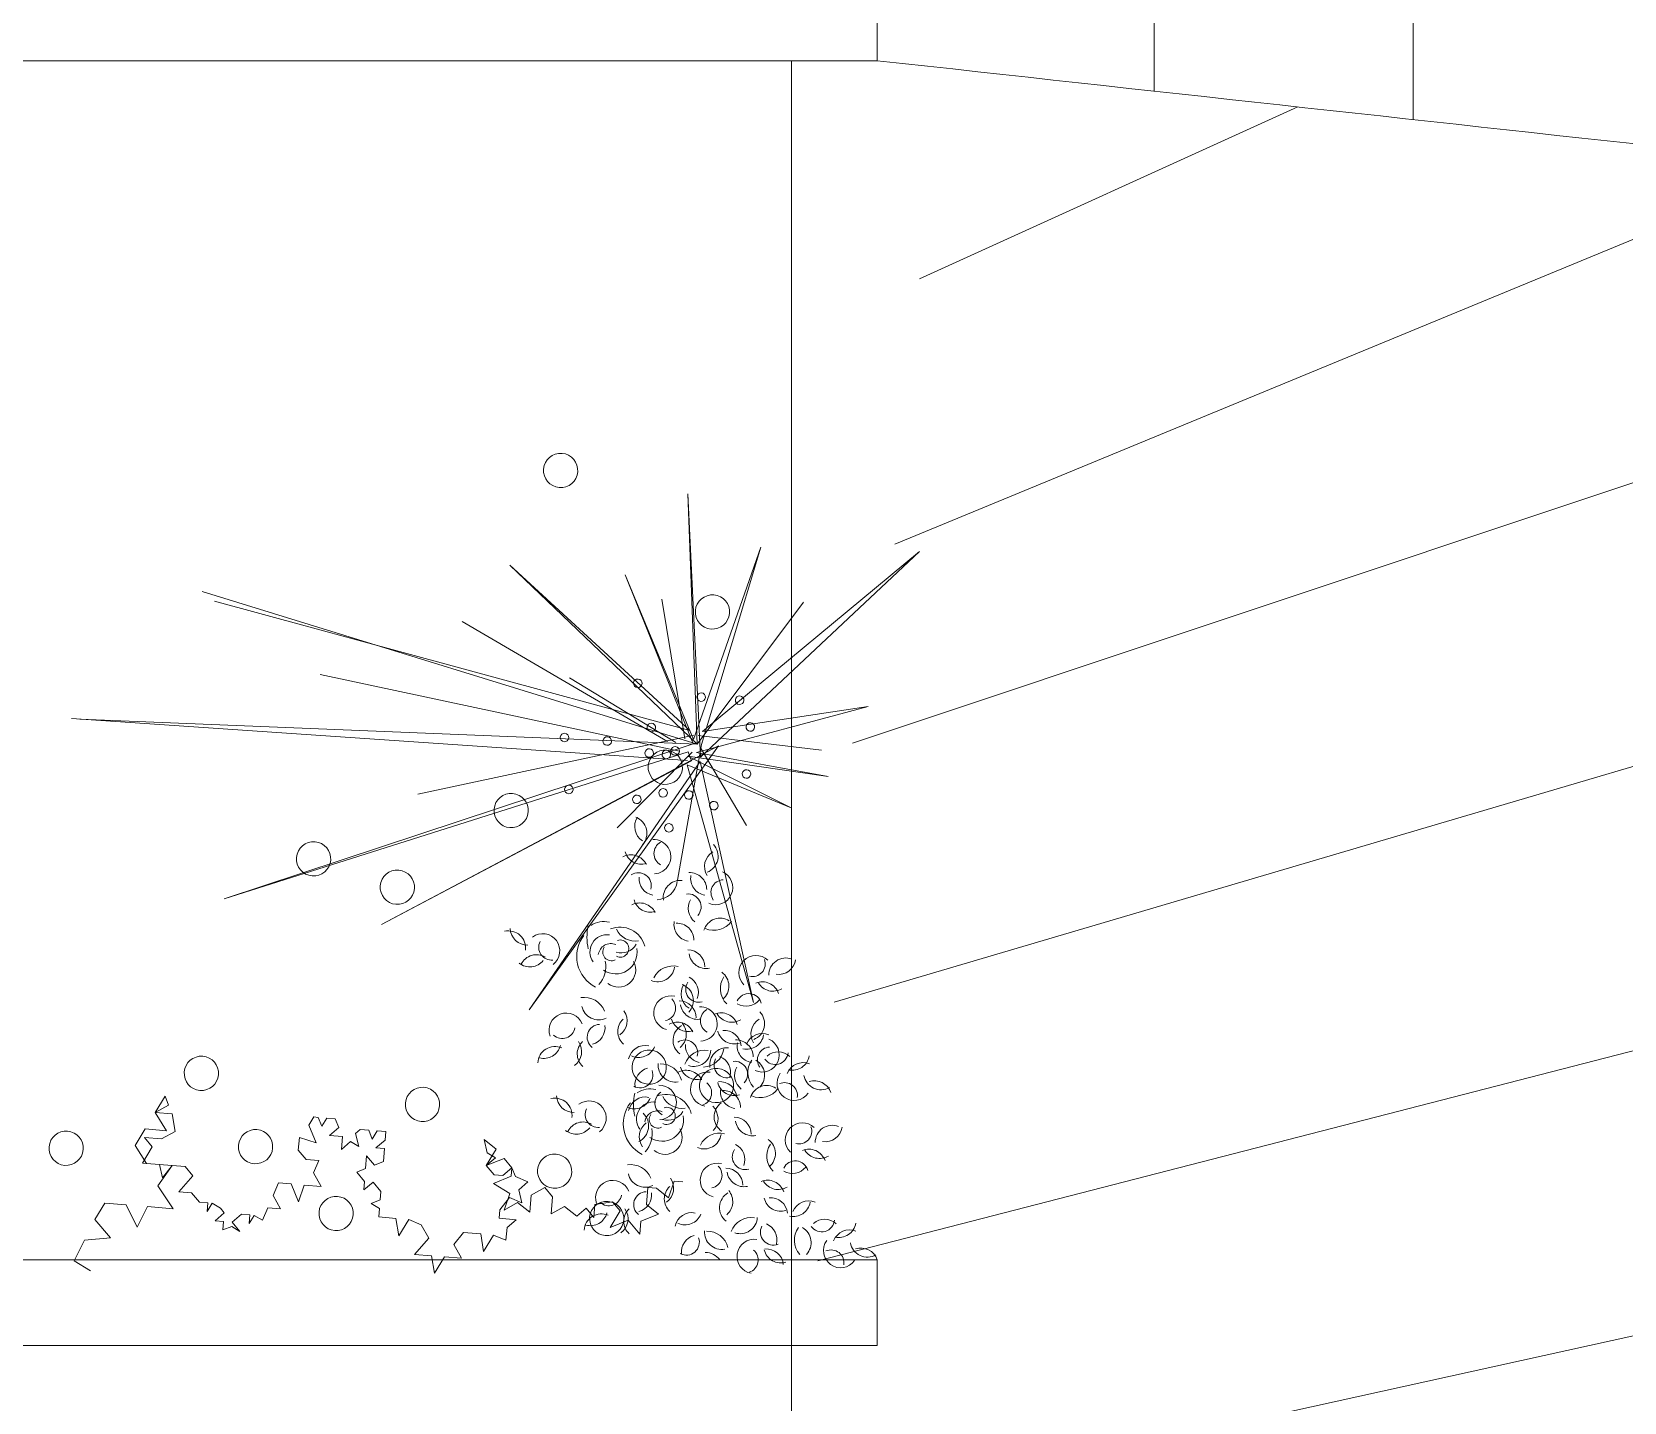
# Model space of a CAD drawing. Header units: metres. Extents: x 0 to 4415, y 1197 to 2590.
# Drawn here: x 1863.614 to 1863.9859, y 1202.6249 to 1202.9449 of the extents above; entities that cross this region are included whole.
import ezdxf

# ---------------------------------------------------------------- set-up
doc = ezdxf.new("R2010")
doc.units = ezdxf.units.M
doc.linetypes.add('CONTINU', pattern=[0])
doc.layers.get('DEFPOINTS').update_dxf_attribs({"lineweight": 5})
for name, color, linetype, lineweight in [('00-Menuiserie', 152, 'CONTINU', 5), ('gris', 251, 'Continuous', 9), ('vue', 7, 'Continuous', 5)]:
    doc.layers.add(name, color=color, linetype=linetype, lineweight=lineweight)
doc.layers.add('veg', color=7, linetype='Continuous', lineweight=9, true_color=0x61c200)

# ---------------------------------------------------------------- blocks, each defined once
blk = doc.blocks.new('DSD')
at = {"layer": 'DEFPOINTS'}
blk.add_line((1395.59068, 1272.90601), (1396.24674, 1272.90601), dxfattribs=at)
at = {"layer": 'veg'}
for p, q in [((1396.26178, 1273.08488), (1396.26476, 1273.02335)), ((1396.264, 1273.02643), (1396.26178, 1273.08488)), ((1396.26309, 1273.02751), (1396.27884, 1273.07242)), ((1396.27884, 1273.07242), (1396.265, 1273.02635)), ((1396.22022, 1273.0682), (1396.264, 1273.02643)), ((1396.26225, 1273.02959), (1396.22022, 1273.0682)), ((1396.26476, 1273.02335), (1396.31592, 1273.07139)), ((1396.31592, 1273.07139), (1396.26525, 1273.02934)), ((1396.24716, 1273.06599), (1396.26309, 1273.02751)), ((1396.26301, 1273.02651), (1396.24716, 1273.06599)), ((1396.264, 1273.02643), (1396.14839, 1273.06205)), ((1396.15122, 1273.05981), (1396.26225, 1273.02959)), ((1396.26109, 1273.02767), (1396.25573, 1273.06026)), ((1396.264, 1273.02643), (1396.28883, 1273.05955)), ((1396.25702, 1273.027), (1396.2091, 1273.05505)), ((1396.25985, 1273.02476), (1396.17594, 1273.04271)), ((1396.25902, 1273.02684), (1396.23414, 1273.04194)), ((1396.3039, 1273.0352), (1396.26384, 1273.02443)), ((1396.26525, 1273.02934), (1396.3039, 1273.0352)), ((1396.26168, 1273.0226), (1396.11783, 1273.03242)), ((1396.11982, 1273.03225), (1396.264, 1273.02643)), ((1396.26317, 1273.02851), (1396.19875, 1273.01471)), ((1396.26417, 1273.02842), (1396.29302, 1273.02505)), ((1396.15355, 1272.9903), (1396.26301, 1273.02651)), ((1396.26184, 1273.0246), (1396.15355, 1272.9903)), ((1396.26899, 1273.02602), (1396.19022, 1272.98427)), ((1396.22475, 1272.96436), (1396.26899, 1273.02602)), ((1396.26284, 1273.02451), (1396.24532, 1273.00687)), ((1396.265, 1273.02635), (1396.25938, 1272.99466)), ((1396.26176, 1273.0236), (1396.28589, 1273.01157)), ((1396.29453, 1273.0189), (1396.26176, 1273.0236)), ((1396.26384, 1273.02443), (1396.29453, 1273.0189)), ((1396.26492, 1273.02535), (1396.2755, 1273.0074)), ((1396.19022, 1272.98427), (1396.26268, 1273.02252)), ((1396.26467, 1273.02236), (1396.22475, 1272.96436)), ((1396.2616, 1273.0216), (1396.27713, 1272.96608)), ((1396.28589, 1273.01157), (1396.2616, 1273.0216)), ((1396.27713, 1272.96608), (1396.26467, 1273.02236)), ((1396.13971, 1272.94422), (1396.13739, 1272.9404)), ((1396.13739, 1272.9404), (1396.14055, 1272.94215)), ((1396.14055, 1272.94215), (1396.13971, 1272.94422)), ((1396.13739, 1272.9404), (1396.14005, 1272.93616)), ((1396.14138, 1272.94007), (1396.13739, 1272.9404)), ((1396.14205, 1272.93599), (1396.14138, 1272.94007)), ((1396.17447, 1272.93936), (1396.17331, 1272.93744)), ((1396.17547, 1272.93928), (1396.17447, 1272.93936)), ((1396.1763, 1272.9372), (1396.17547, 1272.93928)), ((1396.17747, 1272.93911), (1396.1763, 1272.9372)), ((1396.17946, 1272.93895), (1396.17747, 1272.93911)), ((1396.1803, 1272.93687), (1396.17946, 1272.93895)), ((1396.13507, 1272.93657), (1396.13274, 1272.93274)), ((1396.1349, 1272.93457), (1396.13889, 1272.93425)), ((1396.13673, 1272.93241), (1396.1349, 1272.93457)), ((1396.14005, 1272.93616), (1396.13507, 1272.93657)), ((1396.13889, 1272.93425), (1396.14205, 1272.93599)), ((1396.17107, 1272.93461), (1396.17082, 1272.93162)), ((1396.17498, 1272.93329), (1396.17107, 1272.93461)), ((1396.17331, 1272.93744), (1396.17498, 1272.93329)), ((1396.17814, 1272.93504), (1396.1803, 1272.93687)), ((1396.18113, 1272.93479), (1396.17814, 1272.93504)), ((1396.18088, 1272.9318), (1396.18113, 1272.93479)), ((1396.18529, 1272.93646), (1396.18421, 1272.93554)), ((1396.18421, 1272.93554), (1396.18496, 1272.93247)), ((1396.18728, 1272.9363), (1396.18529, 1272.93646)), ((1396.18811, 1272.93422), (1396.18728, 1272.9363)), ((1396.18928, 1272.93613), (1396.18811, 1272.93422)), ((1396.19127, 1272.93597), (1396.18928, 1272.93613)), ((1396.19111, 1272.93397), (1396.19127, 1272.93597)), ((1396.21422, 1272.93408), (1396.21497, 1272.93101)), ((1396.21705, 1272.93184), (1396.21422, 1272.93408)), ((1396.13274, 1272.93274), (1396.13541, 1272.9285)), ((1396.13441, 1272.92859), (1396.13673, 1272.93241)), ((1396.17082, 1272.93162), (1396.17266, 1272.92946)), ((1396.18304, 1272.93363), (1396.18088, 1272.9318)), ((1396.18496, 1272.93247), (1396.18304, 1272.93363)), ((1396.18895, 1272.93214), (1396.19111, 1272.93397)), ((1396.19094, 1272.93198), (1396.18895, 1272.93214)), ((1396.1907, 1272.92898), (1396.19094, 1272.93198)), ((1396.21473, 1272.92801), (1396.21705, 1272.93184)), ((1396.21497, 1272.93101), (1396.21689, 1272.92984)), ((1396.1384, 1272.92826), (1396.13441, 1272.92859)), ((1396.13541, 1272.9285), (1396.14139, 1272.92801)), ((1396.14139, 1272.92801), (1396.13799, 1272.92327)), ((1396.13915, 1272.92518), (1396.1384, 1272.92826)), ((1396.14139, 1272.92801), (1396.13915, 1272.92518)), ((1396.14439, 1272.92777), (1396.14139, 1272.92801)), ((1396.14622, 1272.92561), (1396.14439, 1272.92777)), ((1396.17266, 1272.92946), (1396.17565, 1272.92922)), ((1396.17565, 1272.92922), (1396.1744, 1272.9263)), ((1396.18447, 1272.92648), (1396.18654, 1272.92732)), ((1396.18654, 1272.92732), (1396.18679, 1272.93031)), ((1396.18679, 1272.93031), (1396.18862, 1272.92815)), ((1396.18862, 1272.92815), (1396.1907, 1272.92898)), ((1396.21689, 1272.92984), (1396.21473, 1272.92801)), ((1396.21888, 1272.92968), (1396.21473, 1272.92801)), ((1396.21473, 1272.92801), (1396.21656, 1272.92585)), ((1396.21856, 1272.92569), (1396.22072, 1272.92752)), ((1396.22072, 1272.92752), (1396.21888, 1272.92968)), ((1396.22055, 1272.92552), (1396.22072, 1272.92752)), ((1396.22072, 1272.92752), (1396.22155, 1272.92544)), ((1396.13799, 1272.92327), (1396.14157, 1272.91795)), ((1396.1429, 1272.92186), (1396.14622, 1272.92561)), ((1396.16618, 1272.92397), (1396.16493, 1272.92105)), ((1396.16917, 1272.92372), (1396.16618, 1272.92397)), ((1396.17084, 1272.91956), (1396.16917, 1272.92372)), ((1396.17216, 1272.92347), (1396.17084, 1272.91956)), ((1396.17615, 1272.92315), (1396.17216, 1272.92347)), ((1396.1744, 1272.9263), (1396.17615, 1272.92315)), ((1396.1863, 1272.92432), (1396.18447, 1272.92648)), ((1396.18613, 1272.92233), (1396.1863, 1272.92432)), ((1396.18829, 1272.92416), (1396.18613, 1272.92233)), ((1396.19012, 1272.922), (1396.18829, 1272.92416)), ((1396.2164, 1272.92386), (1396.22055, 1272.92552)), ((1396.22022, 1272.92153), (1396.2164, 1272.92386)), ((1396.21656, 1272.92585), (1396.21856, 1272.92569)), ((1396.22155, 1272.92544), (1396.22446, 1272.9242)), ((1396.22446, 1272.9242), (1396.2223, 1272.92237)), ((1396.25863, 1272.9244), (1396.25731, 1272.92049)), ((1396.26063, 1272.92424), (1396.25863, 1272.9244)), ((1396.12561, 1272.91926), (1396.12328, 1272.91544)), ((1396.1306, 1272.91885), (1396.12561, 1272.91926)), ((1396.14589, 1272.92162), (1396.1429, 1272.92186)), ((1396.14772, 1272.91946), (1396.14589, 1272.92162)), ((1396.14972, 1272.91929), (1396.14772, 1272.91946)), ((1396.14955, 1272.9173), (1396.14972, 1272.91929)), ((1396.15072, 1272.91921), (1396.14955, 1272.9173)), ((1396.15263, 1272.91805), (1396.15072, 1272.91921)), ((1396.16493, 1272.92105), (1396.16668, 1272.9179)), ((1396.18788, 1272.91917), (1396.18996, 1272.92)), ((1396.18996, 1272.92), (1396.19012, 1272.922)), ((1396.22014, 1272.92054), (1396.2179, 1272.91771)), ((1396.2189, 1272.91762), (1396.22022, 1272.92153)), ((1396.22205, 1272.91937), (1396.2189, 1272.91762)), ((1396.22305, 1272.91929), (1396.22014, 1272.92054)), ((1396.22488, 1272.91713), (1396.22205, 1272.91937)), ((1396.2223, 1272.92237), (1396.22305, 1272.91929)), ((1396.22521, 1272.92112), (1396.22488, 1272.91713)), ((1396.22837, 1272.92287), (1396.22521, 1272.92112)), ((1396.2302, 1272.92071), (1396.22837, 1272.92287)), ((1396.22987, 1272.91672), (1396.2302, 1272.92071)), ((1396.24417, 1272.91956), (1396.2401, 1272.9189)), ((1396.246, 1272.91741), (1396.24417, 1272.91956)), ((1396.25248, 1272.9229), (1396.25215, 1272.91891)), ((1396.25448, 1272.92274), (1396.25248, 1272.9229)), ((1396.25731, 1272.92049), (1396.25448, 1272.92274)), ((1396.13318, 1272.91362), (1396.1306, 1272.91885)), ((1396.13558, 1272.91844), (1396.13318, 1272.91362)), ((1396.14157, 1272.91795), (1396.13558, 1272.91844)), ((1396.15139, 1272.91514), (1396.15355, 1272.91697)), ((1396.15355, 1272.91697), (1396.15263, 1272.91805)), ((1396.15754, 1272.91664), (1396.15538, 1272.91481)), ((1396.15953, 1272.91648), (1396.15754, 1272.91664)), ((1396.15937, 1272.91448), (1396.15953, 1272.91648)), ((1396.16053, 1272.91639), (1396.15937, 1272.91448)), ((1396.16244, 1272.91523), (1396.16053, 1272.91639)), ((1396.16369, 1272.91814), (1396.16244, 1272.91523)), ((1396.16668, 1272.9179), (1396.16369, 1272.91814)), ((1396.1898, 1272.91801), (1396.18788, 1272.91917)), ((1396.18963, 1272.91601), (1396.1898, 1272.91801)), ((1396.19362, 1272.91568), (1396.18963, 1272.91601)), ((1396.19429, 1272.91161), (1396.19362, 1272.91568)), ((1396.2179, 1272.91771), (1396.21774, 1272.91571)), ((1396.21774, 1272.91571), (1396.22173, 1272.91538)), ((1396.23303, 1272.91847), (1396.22987, 1272.91672)), ((1396.23586, 1272.91623), (1396.23303, 1272.91847)), ((1396.23802, 1272.91806), (1396.23586, 1272.91623)), ((1396.23985, 1272.9159), (1396.23802, 1272.91806)), ((1396.2401, 1272.9189), (1396.23985, 1272.9159)), ((1396.24368, 1272.91358), (1396.246, 1272.91741)), ((1396.25498, 1272.91667), (1396.25083, 1272.915)), ((1396.25215, 1272.91891), (1396.25498, 1272.91667)), ((1396.12328, 1272.91544), (1396.12695, 1272.91112)), ((1396.15338, 1272.91497), (1396.15139, 1272.91514)), ((1396.15322, 1272.91298), (1396.15338, 1272.91497)), ((1396.1553, 1272.91381), (1396.15322, 1272.91298)), ((1396.15721, 1272.91265), (1396.1553, 1272.91381)), ((1396.15538, 1272.91481), (1396.15721, 1272.91265)), ((1396.19662, 1272.91544), (1396.19429, 1272.91161)), ((1396.19953, 1272.91419), (1396.19662, 1272.91544)), ((1396.20128, 1272.91104), (1396.19953, 1272.91419)), ((1396.20942, 1272.91237), (1396.20718, 1272.90955)), ((1396.21342, 1272.91205), (1396.20942, 1272.91237)), ((1396.21409, 1272.90797), (1396.21342, 1272.91205)), ((1396.21641, 1272.9118), (1396.21409, 1272.90797)), ((1396.21932, 1272.91056), (1396.21641, 1272.9118)), ((1396.21957, 1272.91355), (1396.21932, 1272.91056)), ((1396.22173, 1272.91538), (1396.21957, 1272.91355)), ((1396.24783, 1272.91525), (1396.24368, 1272.91358)), ((1396.25058, 1272.91201), (1396.24783, 1272.91525)), ((1396.25083, 1272.915), (1396.25058, 1272.91201)), ((1396.12088, 1272.91061), (1396.11847, 1272.90579)), ((1396.12695, 1272.91112), (1396.12088, 1272.91061)), ((1396.19796, 1272.90729), (1396.20128, 1272.91104)), ((1396.20718, 1272.90955), (1396.20893, 1272.90639)), ((1396.11847, 1272.90579), (1396.1223, 1272.90346)), ((1396.20195, 1272.90696), (1396.19796, 1272.90729)), ((1396.20262, 1272.90289), (1396.20195, 1272.90696)), ((1396.20494, 1272.90672), (1396.20262, 1272.90289)), ((1396.20893, 1272.90639), (1396.20494, 1272.90672))]:
    blk.add_line(p, q, dxfattribs=at)
at = {"layer": 'veg', "color": 97}
for p, q in [((1396.26268, 1273.02252), (1396.26184, 1273.0246)), ((1396.26301, 1273.02651), (1396.26301, 1273.02651))]:
    blk.add_line(p, q, dxfattribs=at)
at = {"layer": 'veg', "color": 10}
for centre in [(1396.23209, 1273.09033), (1396.26754, 1273.05728), (1396.25653, 1273.02102), (1396.22054, 1273.01091), (1396.19395, 1272.99301), (1396.14819, 1272.94955), (1396.25278, 1272.951), (1396.2685, 1272.9467), (1396.16085, 1272.93244), (1396.23069, 1272.9267), (1396.24285, 1272.91566)]:
    blk.add_ellipse(centre, major_axis=(0.00285, -0.00281), ratio=1, start_param=2.267169, end_param=8.550354, dxfattribs=at)
at = {"layer": 'veg', "color": 72}
for centre, major_axis, start_param, end_param in [((1396.2501, 1273.04063), (0.000713, -0.000703), 2.267169, 8.550354), ((1396.26491, 1273.0374), (0.000713, -0.000703), 2.267169, 8.550354), ((1396.27389, 1273.03667), (0.000713, -0.000703), 2.267169, 8.550354), ((1396.25327, 1273.03032), (0.000713, -0.000703), 2.267169, 8.550354), ((1396.27639, 1273.03043), (0.000713, -0.000703), 2.267169, 8.550354), ((1396.23299, 1273.02797), (0.000713, -0.000703), 2.267169, 8.550354), ((1396.24297, 1273.02715), (0.000713, -0.000703), 2.267169, 8.550354), ((1396.25278, 1273.02434), (0.000713, -0.000703), 2.267169, 8.550354), ((1396.25677, 1273.02401), (0.000713, -0.000703), 2.267169, 8.550354), ((1396.25885, 1273.02484), (0.000713, -0.000703), 2.267169, 8.550354), ((1396.27549, 1273.01946), (0.000713, -0.000703), 2.267169, 8.550354), ((1396.234, 1273.01584), (0.000713, -0.000703), 2.267169, 8.550354), ((1396.25604, 1273.01503), (0.000713, -0.000703), 2.267169, 8.550354), ((1396.24988, 1273.01353), (0.000713, -0.000703), 2.267169, 8.550354), ((1396.26202, 1273.01454), (0.000713, -0.000703), 2.267169, 8.550354), ((1396.26785, 1273.01205), (0.000713, -0.000703), 2.267169, 8.550354), ((1396.25338, 1273.00721), (0.00285, -0.00281), 3.349273, 4.920069), ((1396.24823, 1273.00562), (0.00285, -0.00281), 0.033147, 1.987916), ((1396.25737, 1273.00688), (0.000713, -0.000703), 2.267169, 8.550354), ((1396.25098, 1273.00238), (0.00285, -0.00281), 4.204484, 5.77528), ((1396.25381, 1273.00014), (0.00285, -0.00281), 5.530934, 8.672527), ((1396.25688, 1273.00089), (0.00214, -0.00211), 2.86058, 4.989882), ((1396.26969, 1272.99783), (0.00285, -0.00281), 2.895487, 4.466283), ((1396.26487, 1273.00024), (0.00285, -0.00281), 5.862547, 7.817316), ((1396.24849, 1272.99656), (0.00285, -0.00281), 1.237424, 2.843127), ((1396.25024, 1272.9934), (0.00214, -0.00211), 0.504386, 2.930394), ((1396.2544, 1272.99507), (0.00285, -0.00281), 3.855418, 5.286588), ((1396.2544, 1272.99507), (0.00356, -0.00351), 5.530934, 6.909744), ((1396.26005, 1272.99059), (0.00285, -0.00281), 2.249715, 4.064858), ((1396.26221, 1272.99242), (0.00285, -0.00281), 0.783639, 2.389342), ((1396.26645, 1272.99509), (0.00285, -0.00281), 3.750698, 5.321495), ((1396.26828, 1272.99293), (0.00285, -0.00281), 5.077149, 8.218741), ((1396.2702, 1272.99176), (0.00214, -0.00211), 2.406795, 4.536097), ((1396.25307, 1272.99116), (0.00285, -0.00281), 4.204484, 5.77528), ((1396.26588, 1272.9881), (0.00285, -0.00281), 3.401633, 4.832803), ((1396.26189, 1272.98843), (0.00214, -0.00211), 0.0506, 2.476608), ((1396.25058, 1272.98534), (0.00285, -0.00281), 1.237424, 2.843127), ((1396.21991, 1272.97882), (0.00285, -0.00281), 0.644012, 2.581328), ((1396.22431, 1272.98348), (0.00285, -0.00281), 3.942685, 5.513481), ((1396.22789, 1272.97816), (0.00285, -0.00281), 6.141799, 9.265939), ((1396.25025, 1272.98135), (0.00855, -0.00844), 3.698339, 4.152124), ((1396.24211, 1272.98001), (0.00356, -0.00351), 2.075182, 2.982754), ((1396.24593, 1272.97769), (0.00428, -0.00422), 1.045438, 2.720954), ((1396.24958, 1272.98542), (0.00356, -0.00351), 4.379017, 5.635654), ((1396.26256, 1272.98436), (0.00285, -0.00281), 3.750698, 5.321495), ((1396.25923, 1272.98061), (0.00285, -0.00281), 0.783639, 2.389342), ((1396.26938, 1272.98179), (0.00285, -0.00281), 1.79593, 3.611072), ((1396.26787, 1272.98794), (0.00356, -0.00351), 5.077149, 6.455959), ((1396.22997, 1272.979), (0.00214, -0.00211), 3.453992, 5.600747), ((1396.24386, 1272.97685), (0.0057, -0.00562), 3.262006, 5.024789), ((1396.24294, 1272.97793), (0.00285, -0.00281), 2.214809, 4.55355), ((1396.24386, 1272.97685), (0.00214, -0.00211), 1.970463, 3.768152), ((1396.24394, 1272.97785), (0.00143, -0.00141), 3.314366, 5.949813), ((1396.24626, 1272.98168), (0.00285, -0.00281), 5.181868, 6.543225), ((1396.24602, 1272.97868), (0.00143, -0.00141), 5.024789, 8.95178), ((1396.2249, 1272.97841), (0.00285, -0.00281), 4.815349, 6.386146), ((1396.22648, 1272.97326), (0.00285, -0.00281), 1.830836, 3.453992), ((1396.23663, 1272.97443), (0.00428, -0.00422), 0.015694, 0.993078), ((1396.24494, 1272.97777), (0.00356, -0.00351), 4.885162, 7.241357), ((1396.24561, 1272.97369), (0.00285, -0.00281), 4.815349, 7.572969), ((1396.25833, 1272.96963), (0.00356, -0.00351), 2.110089, 3.453992), ((1396.26174, 1272.97438), (0.00285, -0.00281), 0.783639, 2.336982), ((1396.26605, 1272.97804), (0.00285, -0.00281), 4.064858, 5.688014), ((1396.2777, 1272.97307), (0.00285, -0.00281), 1.58649, 4.710629), ((1396.27687, 1272.97514), (0.00214, -0.00211), 5.251682, 7.398437), ((1396.28469, 1272.97249), (0.00285, -0.00281), 1.987916, 3.925231), ((1396.28302, 1272.97665), (0.00285, -0.00281), 5.338948, 6.909744), ((1396.25475, 1272.97495), (0.00285, -0.00281), 5.094602, 6.909744), ((1396.26025, 1272.96847), (0.00285, -0.00281), 0.41712, 1.865743), ((1396.27438, 1272.96932), (0.00356, -0.00351), 3.331819, 4.710629), ((1396.26739, 1272.96989), (0.00285, -0.00281), 6.194159, 8.009302), ((1396.23764, 1272.96229), (0.00356, -0.00351), 1.150158, 2.511515), ((1396.25784, 1272.96365), (0.00285, -0.00281), 2.110089, 5.234228), ((1396.26424, 1272.96814), (0.00285, -0.00281), 3.349273, 4.920069), ((1396.25908, 1272.96656), (0.00285, -0.00281), 0.033147, 1.987916), ((1396.26432, 1272.96914), (0.00214, -0.00211), 3.331819, 5.77528), ((1396.27605, 1272.96516), (0.00214, -0.00211), 1.045438, 3.471446), ((1396.2792, 1272.96691), (0.00285, -0.00281), 1.115251, 2.738407), ((1396.28169, 1272.97274), (0.00285, -0.00281), 4.466283, 6.03708), ((1396.2334, 1272.95963), (0.00285, -0.00281), 1.150158, 4.274297), ((1396.24096, 1272.96604), (0.00285, -0.00281), 4.134671, 5.949813), ((1396.24362, 1272.9618), (0.00285, -0.00281), 6.106893, 7.677689), ((1396.25593, 1272.96481), (0.00214, -0.00211), 5.705467, 7.852222), ((1396.25975, 1272.96249), (0.00285, -0.00281), 0.783639, 2.336982), ((1396.26407, 1272.96615), (0.00285, -0.00281), 4.064858, 5.688014), ((1396.26466, 1272.96108), (0.00285, -0.00281), 5.530934, 8.672527), ((1396.26774, 1272.96183), (0.00214, -0.00211), 2.86058, 4.989882), ((1396.27538, 1272.96924), (0.00285, -0.00281), 4.954976, 6.386146), ((1396.27572, 1272.96117), (0.00285, -0.00281), 5.862547, 7.817316), ((1396.23248, 1272.96071), (0.00214, -0.00211), 4.745536, 6.892291), ((1396.2413, 1272.95797), (0.00214, -0.00211), 2.389342, 4.815349), ((1396.23847, 1272.96022), (0.00285, -0.00281), 5.757827, 7.188997), ((1396.24945, 1272.95931), (0.00285, -0.00281), 3.104927, 4.745536), ((1396.25934, 1272.9575), (0.00285, -0.00281), 1.237424, 2.843127), ((1396.26183, 1272.96332), (0.00285, -0.00281), 4.204484, 5.77528), ((1396.26234, 1272.95725), (0.00285, -0.00281), 2.878034, 4.832803), ((1396.25743, 1272.95866), (0.00285, -0.00281), 6.194159, 7.764956), ((1396.26957, 1272.95967), (0.00285, -0.00281), 1.115251, 2.738407), ((1396.27206, 1272.96549), (0.00285, -0.00281), 4.466283, 6.03708), ((1396.28054, 1272.95877), (0.00285, -0.00281), 2.895487, 4.466283), ((1396.23299, 1272.95464), (0.00285, -0.00281), 6.106893, 7.677689), ((1396.23997, 1272.95407), (0.00285, -0.00281), 3.104927, 4.745536), ((1396.25187, 1272.95208), (0.00285, -0.00281), 2.144995, 3.698339), ((1396.26109, 1272.95434), (0.00214, -0.00211), 0.504386, 2.930394), ((1396.27264, 1272.96042), (0.00285, -0.00281), 4.169577, 5.792734), ((1396.27024, 1272.9556), (0.00285, -0.00281), 0.870905, 2.424248), ((1396.27307, 1272.95335), (0.00285, -0.00281), 0.783639, 2.389342), ((1396.2773, 1272.95602), (0.00285, -0.00281), 3.750698, 5.321495), ((1396.27555, 1272.95918), (0.00285, -0.00281), 5.269135, 6.892291), ((1396.27922, 1272.95486), (0.00285, -0.00281), 1.970463, 3.541259), ((1396.27914, 1272.95386), (0.00285, -0.00281), 5.077149, 8.218741), ((1396.23075, 1272.95181), (0.00285, -0.00281), 1.935556, 3.872871), ((1396.22816, 1272.95705), (0.00285, -0.00281), 5.234228, 6.805025), ((1396.25028, 1272.95724), (0.00285, -0.00281), 5.059695, 6.682852), ((1396.26575, 1272.94994), (0.00356, -0.00351), 2.197355, 3.558712), ((1396.26525, 1272.95601), (0.00285, -0.00281), 3.855418, 5.286588), ((1396.26317, 1272.95517), (0.00285, -0.00281), 5.181868, 7.014464), ((1396.26525, 1272.95601), (0.00356, -0.00351), 5.530934, 6.909744), ((1396.27091, 1272.95152), (0.00285, -0.00281), 2.249715, 4.064858), ((1396.27091, 1272.95152), (0.00214, -0.00211), 3.436539, 5.862547), ((1396.26775, 1272.94977), (0.00285, -0.00281), 0.521839, 1.953009), ((1396.28105, 1272.9527), (0.00214, -0.00211), 2.406795, 4.536097), ((1396.28221, 1272.95461), (0.00214, -0.00211), 4.536097, 6.979557), ((1396.28288, 1272.95054), (0.00285, -0.00281), 1.603943, 3.052567), ((1396.2862, 1272.95428), (0.00285, -0.00281), 5.269135, 6.892291), ((1396.25062, 1272.94917), (0.00214, -0.00211), 4.989882, 7.41589), ((1396.25345, 1272.94693), (0.00285, -0.00281), 2.616234, 4.047404), ((1396.25885, 1272.95151), (0.00285, -0.00281), 3.837965, 5.670561), ((1396.25545, 1272.94677), (0.00356, -0.00351), 1.010531, 2.371888), ((1396.26143, 1272.94627), (0.00285, -0.00281), 1.237424, 2.843127), ((1396.26392, 1272.9521), (0.00285, -0.00281), 4.204484, 5.77528), ((1396.26642, 1272.94586), (0.00285, -0.00281), 2.197355, 5.321495), ((1396.27673, 1272.94904), (0.00285, -0.00281), 3.401633, 4.832803), ((1396.27274, 1272.94936), (0.00214, -0.00211), 0.0506, 2.476608), ((1396.2808, 1272.9497), (0.00356, -0.00351), 3.296913, 4.65827), ((1396.27573, 1272.94912), (0.00285, -0.00281), 0.015694, 1.830836), ((1396.28663, 1272.94722), (0.00285, -0.00281), 3.296913, 6.438505), ((1396.2887, 1272.94805), (0.00285, -0.00281), 1.970463, 3.541259), ((1396.29286, 1272.94972), (0.00285, -0.00281), 4.082311, 6.019626), ((1396.25296, 1272.94094), (0.00356, -0.00351), 2.075182, 2.982754), ((1396.25512, 1272.94277), (0.00281, 0.00285), 3.960138, 7.084277), ((1396.26435, 1272.94503), (0.00214, -0.00211), 5.810187, 7.939489), ((1396.27266, 1272.94837), (0.00285, -0.00281), 4.169577, 5.792734), ((1396.26925, 1272.94362), (0.00285, -0.00281), 0.870905, 2.424248), ((1396.27341, 1272.94529), (0.00285, -0.00281), 3.750698, 5.321495), ((1396.27009, 1272.94154), (0.00285, -0.00281), 0.783639, 2.389342), ((1396.28023, 1272.94272), (0.00285, -0.00281), 1.79593, 3.611072), ((1396.27873, 1272.94887), (0.00356, -0.00351), 5.077149, 6.455959), ((1396.28438, 1272.94439), (0.00214, -0.00211), 0.609106, 2.755861), ((1396.29137, 1272.94381), (0.00285, -0.00281), 1.097798, 2.668594), ((1396.23076, 1272.93975), (0.00285, -0.00281), 0.644012, 2.581328), ((1396.23516, 1272.94441), (0.00285, -0.00281), 3.942685, 5.513481), ((1396.23874, 1272.9391), (0.00285, -0.00281), 6.141799, 9.265939), ((1396.25471, 1272.93779), (0.0057, -0.00562), 3.262006, 5.024789), ((1396.2493, 1272.94526), (0.00285, -0.00281), 5.059695, 6.682852), ((1396.25188, 1272.94003), (0.00285, -0.00281), 2.144995, 3.698339), ((1396.26111, 1272.94228), (0.00855, -0.00844), 3.698339, 4.152124), ((1396.25379, 1272.93887), (0.00285, -0.00281), 2.214809, 4.55355), ((1396.25712, 1272.94261), (0.00214, -0.00211), 2.91294, 5.042242), ((1396.25679, 1272.93862), (0.00428, -0.00422), 1.045438, 2.720954), ((1396.26044, 1272.94636), (0.00356, -0.00351), 4.379017, 5.635654), ((1396.25687, 1272.93962), (0.00143, -0.00141), 5.024789, 8.95178), ((1396.26485, 1272.93896), (0.00285, -0.00281), 0.015694, 1.58649), ((1396.27192, 1272.93938), (0.00285, -0.00281), 2.9653, 4.920069), ((1396.23734, 1272.93419), (0.00285, -0.00281), 1.830836, 3.453992), ((1396.24082, 1272.93993), (0.00214, -0.00211), 3.453992, 5.600747), ((1396.25446, 1272.93479), (0.00285, -0.00281), 2.982754, 4.55355), ((1396.24864, 1272.93728), (0.00285, -0.00281), 5.93236, 7.887129), ((1396.25471, 1272.93779), (0.00214, -0.00211), 1.970463, 3.768152), ((1396.25479, 1272.93878), (0.00143, -0.00141), 3.314366, 5.949813), ((1396.25579, 1272.9387), (0.00356, -0.00351), 4.885162, 7.241357), ((1396.25712, 1272.94261), (0.00285, -0.00281), 5.181868, 6.543225), ((1396.27259, 1272.93531), (0.00285, -0.00281), 0.783639, 2.336982), ((1396.27691, 1272.93897), (0.00285, -0.00281), 4.064858, 5.688014), ((1396.28855, 1272.934), (0.00285, -0.00281), 1.58649, 4.710629), ((1396.23575, 1272.93934), (0.00285, -0.00281), 4.815349, 6.386146), ((1396.24748, 1272.93537), (0.00428, -0.00422), 0.015694, 0.993078), ((1396.25646, 1272.93463), (0.00285, -0.00281), 4.815349, 7.572969), ((1396.2656, 1272.93589), (0.00285, -0.00281), 5.094602, 6.909744), ((1396.26919, 1272.93057), (0.00356, -0.00351), 2.110089, 3.453992), ((1396.27825, 1272.93083), (0.00285, -0.00281), 6.194159, 8.009302), ((1396.28772, 1272.93608), (0.00214, -0.00211), 5.251682, 7.398437), ((1396.29554, 1272.93343), (0.00285, -0.00281), 1.987916, 3.925231), ((1396.29387, 1272.93758), (0.00285, -0.00281), 5.338948, 6.909744), ((1396.27517, 1272.93008), (0.00214, -0.00211), 3.331819, 5.77528), ((1396.2711, 1272.92941), (0.00285, -0.00281), 0.41712, 1.865743), ((1396.28523, 1272.93025), (0.00356, -0.00351), 3.331819, 4.710629), ((1396.29006, 1272.92785), (0.00285, -0.00281), 1.115251, 2.738407), ((1396.29255, 1272.93367), (0.00285, -0.00281), 4.466283, 6.03708), ((1396.24849, 1272.92323), (0.00356, -0.00351), 1.150158, 2.511515), ((1396.26869, 1272.92458), (0.00285, -0.00281), 2.110089, 5.234228), ((1396.26678, 1272.92574), (0.00214, -0.00211), 5.705467, 7.852222), ((1396.27061, 1272.92342), (0.00285, -0.00281), 0.783639, 2.336982), ((1396.2869, 1272.9261), (0.00214, -0.00211), 1.045438, 3.471446), ((1396.28623, 1272.93017), (0.00285, -0.00281), 4.954976, 6.386146), ((1396.24425, 1272.92056), (0.00285, -0.00281), 1.150158, 4.274297), ((1396.25181, 1272.92697), (0.00285, -0.00281), 4.134671, 5.949813), ((1396.2603, 1272.92025), (0.00285, -0.00281), 3.104927, 4.745536), ((1396.25448, 1272.92274), (0.00285, -0.00281), 6.106893, 7.677689), ((1396.27493, 1272.92708), (0.00285, -0.00281), 4.064858, 5.688014), ((1396.28042, 1272.9206), (0.00285, -0.00281), 1.115251, 2.738407), ((1396.28291, 1272.92643), (0.00285, -0.00281), 4.466283, 6.03708), ((1396.24334, 1272.92164), (0.00214, -0.00211), 4.745536, 6.892291), ((1396.25215, 1272.91891), (0.00214, -0.00211), 2.389342, 4.815349), ((1396.24932, 1272.92115), (0.00285, -0.00281), 5.757827, 7.188997), ((1396.27319, 1272.91818), (0.00285, -0.00281), 2.878034, 4.832803), ((1396.26828, 1272.91959), (0.00285, -0.00281), 6.194159, 7.764956), ((1396.2835, 1272.92136), (0.00285, -0.00281), 4.169577, 5.792734), ((1396.28109, 1272.91653), (0.00285, -0.00281), 0.870905, 2.424248), ((1396.28641, 1272.92011), (0.00285, -0.00281), 5.269135, 6.892291), ((1396.29007, 1272.91579), (0.00285, -0.00281), 1.970463, 3.541259), ((1396.2416, 1272.91274), (0.00285, -0.00281), 1.935556, 3.872871), ((1396.23902, 1272.91798), (0.00285, -0.00281), 5.234228, 6.805025), ((1396.24384, 1272.91557), (0.00285, -0.00281), 6.106893, 7.677689), ((1396.25083, 1272.915), (0.00285, -0.00281), 3.104927, 4.745536), ((1396.26272, 1272.91302), (0.00285, -0.00281), 2.144995, 3.698339), ((1396.26113, 1272.91817), (0.00285, -0.00281), 5.059695, 6.682852), ((1396.27661, 1272.91087), (0.00356, -0.00351), 2.197355, 3.558712), ((1396.27402, 1272.91611), (0.00285, -0.00281), 5.181868, 7.014464), ((1396.29373, 1272.91147), (0.00285, -0.00281), 1.603943, 3.052567), ((1396.2697, 1272.91244), (0.00285, -0.00281), 3.837965, 5.670561), ((1396.2663, 1272.9077), (0.00356, -0.00351), 1.010531, 2.371888), ((1396.28176, 1272.91246), (0.00214, -0.00211), 3.436539, 5.862547), ((1396.2786, 1272.91071), (0.00285, -0.00281), 0.521839, 1.953009), ((1396.29166, 1272.91064), (0.00356, -0.00351), 3.296913, 4.65827), ((1396.28659, 1272.91005), (0.00285, -0.00281), 0.015694, 1.830836), ((1396.29306, 1272.91555), (0.00214, -0.00211), 4.536097, 6.979557), ((1396.29956, 1272.90899), (0.00285, -0.00281), 1.970463, 3.541259), ((1396.29706, 1272.91522), (0.00285, -0.00281), 5.269135, 6.892291), ((1396.26148, 1272.91011), (0.00214, -0.00211), 4.989882, 7.41589), ((1396.26431, 1272.90786), (0.00285, -0.00281), 2.616234, 4.047404), ((1396.27728, 1272.9068), (0.00281, 0.00285), 0.626559, 3.750698), ((1396.2752, 1272.90596), (0.00214, -0.00211), 5.810187, 7.939489), ((1396.28351, 1272.9093), (0.00285, -0.00281), 4.169577, 5.792734), ((1396.28011, 1272.90456), (0.00285, -0.00281), 0.870905, 2.424248), ((1396.29748, 1272.90815), (0.00285, -0.00281), 3.296913, 6.438505), ((1396.29524, 1272.90532), (0.00214, -0.00211), 0.609106, 2.755861), ((1396.30371, 1272.91065), (0.00285, -0.00281), 4.082311, 6.019626), ((1396.30222, 1272.90475), (0.00285, -0.00281), 1.097798, 2.668594), ((1396.26597, 1272.90371), (0.00285, -0.00281), 7.672244, 8.655074), ((1396.26797, 1272.90354), (0.00214, -0.00211), 2.91294, 2.959998)]:
    blk.add_ellipse(centre, major_axis=major_axis, ratio=1, start_param=start_param, end_param=end_param, dxfattribs=at)
at = {"layer": 'veg', "color": 50}
for centre in [(1396.1744, 1272.99964), (1396.19983, 1272.9423), (1396.11661, 1272.93206), (1396.17965, 1272.91683)]:
    blk.add_ellipse(centre, major_axis=(0.00285, -0.00281), ratio=1, start_param=2.267169, end_param=8.550354, dxfattribs=at)

msp = doc.modelspace()

# ---------------------------------------------------------------- linework, layer by layer
at = {"layer": 'gris'}
for p, q in [((1863.87611, 1203.18817), (1863.87611, 1202.93106)), ((1863.93661, 1203.18817), (1863.93661, 1202.92442))]:
    msp.add_line(p, q, dxfattribs=at)
for points in [[(1863.82135, 1202.88724), (1863.90965, 1202.92738)], [(1863.81561, 1202.82525), (1864.03072, 1202.91409)], [(1863.8057, 1202.77883), (1864.16289, 1202.89794)], [(1863.80142, 1202.71832), (1864.19374, 1202.8341), (1864.58774, 1202.80184)], [(1863.79762, 1202.65795), (1864.19374, 1202.75997), (1864.58637, 1202.71398)], [(1863.7943, 1202.59771), (1864.19374, 1202.68583), (1864.58453, 1202.62617)]]:
    msp.add_lwpolyline(points, dxfattribs=at)
msp.add_spline([(1863.81146, 1202.93817), (1863.99959, 1202.91751), (1864.30672, 1202.87233), (1864.58681, 1202.78817)], degree=3, dxfattribs=at)
at = {"layer": 'vue'}
for points in [[(1863.79146, 1202.93817), (1863.81146, 1202.93817), (1863.81146, 1202.95817), (1863.09611, 1202.95817), (1863.09611, 1202.95817), (1863.09611, 1202.93817)], [(1863.79146, 1202.63817), (1863.81146, 1202.63817), (1863.81146, 1202.65817), (1863.09611, 1202.65817), (1863.09611, 1202.65817), (1863.09611, 1202.63817)]]:
    msp.add_lwpolyline(points, dxfattribs=at)
for points in [[(1863.09611, 1202.93817), (1863.79146, 1202.93817), (1863.79146, 1202.63817), (1863.09611, 1202.63817)], [(1863.09611, 1202.63817), (1863.79146, 1202.63817), (1863.79146, 1202.33817), (1863.09611, 1202.33817)]]:
    msp.add_lwpolyline(points, close=True, dxfattribs=at)

# ---------------------------------------------------------------- block references
at = {"layer": '00-Menuiserie'}
msp.add_blockref('DSD', (467.50544, -70.24784), dxfattribs=at)

doc.saveas('drawing.dxf')
